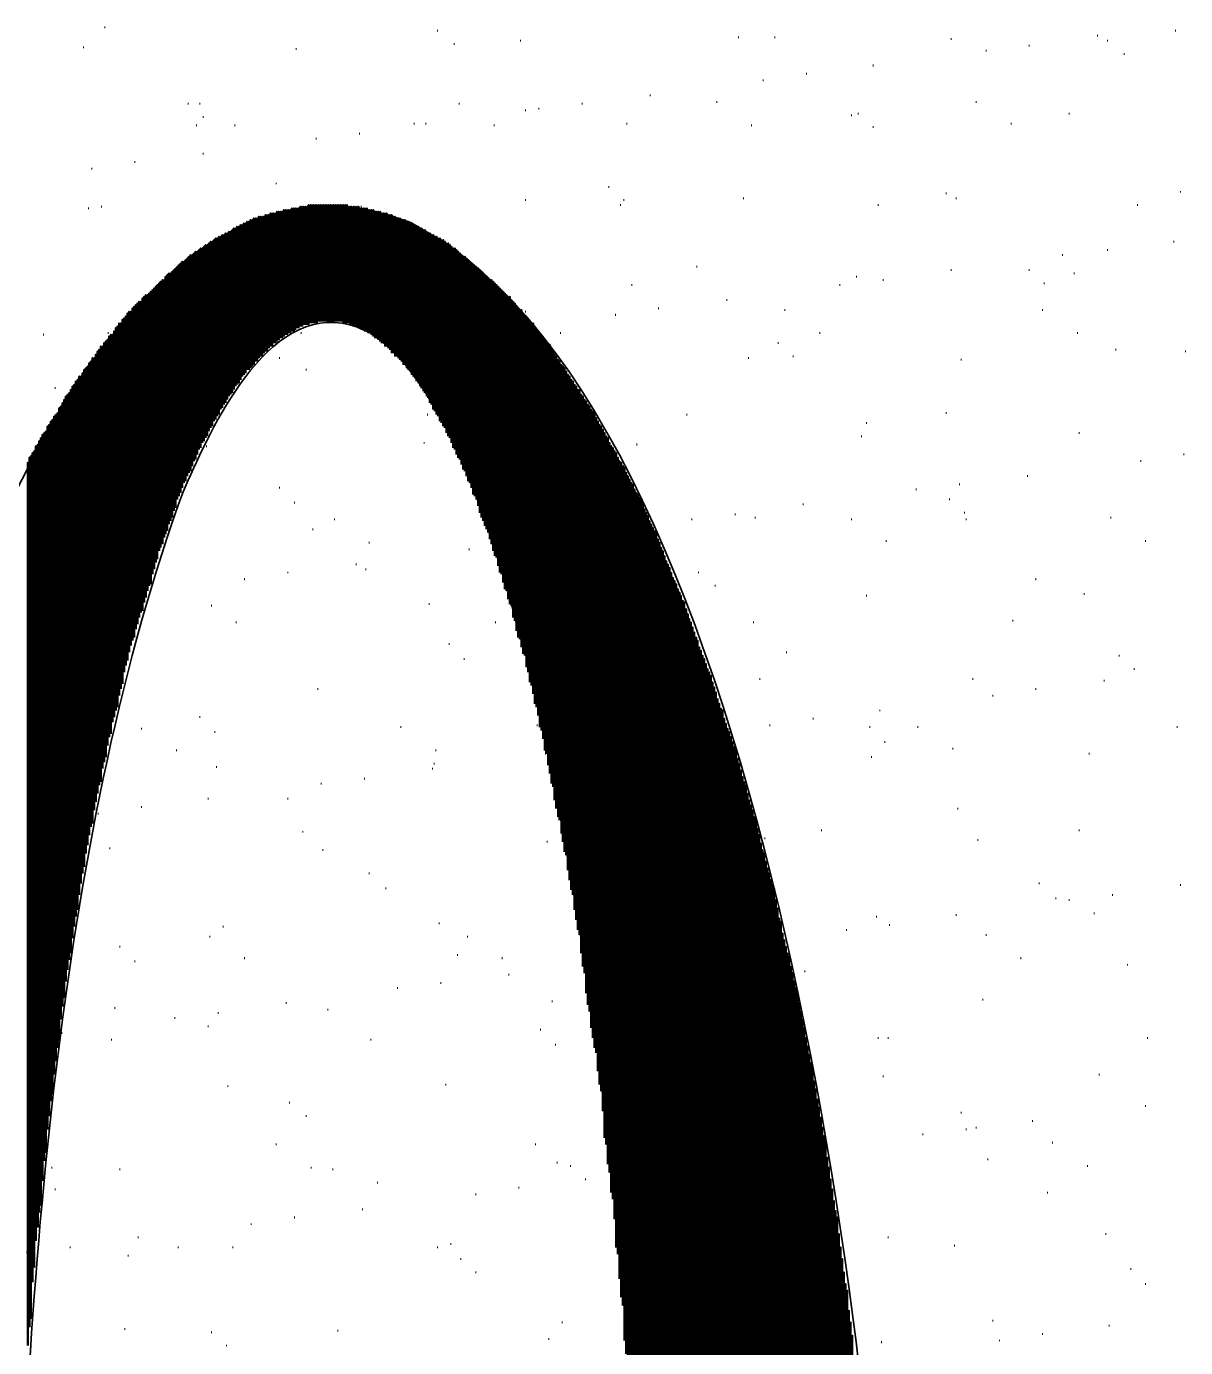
# Model space of a CAD drawing. Header units: millimetres. Extents: x 0.13 to 4.78, y 0.1 to 4.16.
# Drawn here: x 2.46 to 4.784, y 1.488 to 4.138 of the extents above; entities that cross this region are included whole.
import ezdxf

# ---------------------------------------------------------------- set-up
doc = ezdxf.new("R2010")
doc.units = ezdxf.units.MM
doc.layers.add('PDF4_Geometry', color=7, linetype='Continuous')

msp = doc.modelspace()

# ---------------------------------------------------------------- linework, layer by layer
at = {"layer": 'PDF4_Geometry', "lineweight": 15}
for points in [[(2.6171, 4.1342), (2.6171, 4.1375)], [(3.2837, 4.1275), (3.2837, 4.1309)], [(3.4504, 4.1075), (3.4504, 4.1109)], [(3.8871, 4.1142), (3.8871, 4.1175)], [(3.9604, 4.1142), (3.9604, 4.1175)], [(4.3137, 4.1109), (4.3137, 4.1142)], [(4.6071, 4.1175), (4.6071, 4.1209)], [(4.6271, 4.1075), (4.6271, 4.1109)], [(4.7637, 4.1275), (4.7637, 4.1309)], [(2.5737, 4.0942), (2.5737, 4.0975)], [(3.0004, 4.0909), (3.0004, 4.0942)], [(3.3171, 4.1009), (3.3171, 4.1042)], [(4.3837, 4.0875), (4.3837, 4.0909)], [(4.4704, 4.0975), (4.4704, 4.1009)], [(4.6604, 4.0809), (4.6604, 4.0842)], [(4.1571, 4.0575), (4.1571, 4.0609)], [(3.9371, 4.0275), (3.9371, 4.0309)], [(4.0237, 4.0409), (4.0237, 4.0442)], [(3.7104, 3.9975), (3.7104, 4.0009)], [(2.7837, 3.9809), (2.7837, 3.9842)], [(2.8071, 3.9809), (2.8071, 3.9842)], [(3.3271, 3.9809), (3.3271, 3.9842)], [(3.4871, 3.9709), (3.4871, 3.9742)], [(3.5737, 3.9809), (3.5737, 3.9842)], [(3.8437, 3.9842), (3.8437, 3.9875)], [(4.3637, 3.9842), (4.3637, 3.9875)], [(2.8137, 3.9542), (2.8137, 3.9575)], [(3.4604, 3.9675), (3.4604, 3.9709)], [(4.1137, 3.9575), (4.1137, 3.9609)], [(4.1271, 3.9609), (4.1271, 3.9642)], [(4.5504, 3.9609), (4.5504, 3.9642)], [(2.8004, 3.9375), (2.8004, 3.9409)], [(2.8771, 3.9375), (2.8771, 3.9409)], [(3.1271, 3.9209), (3.1271, 3.9242)], [(3.2371, 3.9409), (3.2371, 3.9442)], [(3.2604, 3.9409), (3.2604, 3.9442)], [(3.3971, 3.9375), (3.3971, 3.9409)], [(3.6637, 3.9409), (3.6637, 3.9442)], [(3.9137, 3.9375), (3.9137, 3.9409)], [(4.1571, 3.9342), (4.1571, 3.9375)], [(4.4337, 3.9409), (4.4337, 3.9442)], [(3.0404, 3.9109), (3.0404, 3.9142)], [(2.8137, 3.8809), (2.8137, 3.8842)], [(2.5904, 3.8509), (2.5904, 3.8542)], [(2.6771, 3.8642), (2.6771, 3.8675)], [(2.9604, 3.8209), (2.9604, 3.8242)], [(3.6271, 3.8142), (3.6271, 3.8175)], [(3.4604, 3.7875), (3.4604, 3.7909)], [(3.6571, 3.7875), (3.6571, 3.7909)], [(3.8971, 3.7909), (3.8971, 3.7942)], [(4.3037, 3.8009), (4.3037, 3.8042)], [(4.3237, 3.7909), (4.3237, 3.7942)], [(4.7737, 3.8042), (4.7737, 3.8075)], [(2.5837, 3.7709), (2.5837, 3.7742)], [(2.6104, 3.7742), (2.6104, 3.7775)], [(3.0104, 3.7709), (3.0104, 3.7742)], [(3.1304, 3.7742), (3.1304, 3.7775)], [(3.6504, 3.7775), (3.6504, 3.7809)], [(4.1671, 3.7775), (4.1671, 3.7809)], [(4.6871, 3.7775), (4.6871, 3.7809)], [(4.6271, 3.6875), (4.6271, 3.6909)], [(4.7604, 3.7042), (4.7604, 3.7075)], [(3.1237, 3.6675), (3.1237, 3.6709)], [(3.8037, 3.6542), (3.8037, 3.6575)], [(4.5371, 3.6775), (4.5371, 3.6809)], [(3.1571, 3.6409), (3.1571, 3.6442)], [(4.1237, 3.6342), (4.1237, 3.6375)], [(4.1771, 3.6275), (4.1771, 3.6309)], [(4.3137, 3.6475), (4.3137, 3.6509)], [(4.4704, 3.6475), (4.4704, 3.6509)], [(4.5604, 3.6409), (4.5604, 3.6442)], [(2.8104, 3.6142), (2.8104, 3.6175)], [(3.2471, 3.6209), (3.2471, 3.6242)], [(3.6737, 3.6175), (3.6737, 3.6209)], [(4.0904, 3.6175), (4.0904, 3.6209)], [(4.5004, 3.6209), (4.5004, 3.6242)], [(3.8637, 3.5875), (3.8637, 3.5909)], [(2.9404, 3.5642), (2.9404, 3.5675)], [(3.4604, 3.5642), (3.4604, 3.5675)], [(3.6404, 3.5575), (3.6404, 3.5609)], [(3.7271, 3.5709), (3.7271, 3.5742)], [(3.9804, 3.5675), (3.9804, 3.5709)], [(4.4971, 3.5675), (4.4971, 3.5709)], [(2.6237, 3.5209), (2.6237, 3.5242)], [(3.0104, 3.5209), (3.0104, 3.5242)], [(3.4137, 3.5275), (3.4137, 3.5309)], [(3.5304, 3.5209), (3.5304, 3.5242)], [(4.0504, 3.5209), (4.0504, 3.5242)], [(4.5671, 3.5209), (4.5671, 3.5242)], [(2.4937, 3.5175), (2.4937, 3.5209)], [(2.6537, 3.4942), (2.6537, 3.4975)], [(3.1937, 3.5009), (3.1937, 3.5042)], [(3.2804, 3.5109), (3.2804, 3.5142)], [(3.3004, 3.5075), (3.3004, 3.5109)], [(3.9671, 3.5009), (3.9671, 3.5042)], [(2.9671, 3.4709), (2.9671, 3.4742)], [(3.9071, 3.4709), (3.9071, 3.4742)], [(3.9971, 3.4742), (3.9971, 3.4775)], [(4.3337, 3.4675), (4.3337, 3.4709)], [(4.6437, 3.4875), (4.6437, 3.4909)], [(4.7837, 3.4842), (4.7837, 3.4875)], [(2.5971, 3.4509), (2.5971, 3.4542)], [(2.7437, 3.4409), (2.7437, 3.4442)], [(2.8304, 3.4509), (2.8304, 3.4542)], [(3.0204, 3.4475), (3.0204, 3.4509)], [(3.4704, 3.4642), (3.4704, 3.4675)], [(2.5171, 3.4109), (2.5171, 3.4142)], [(2.7471, 3.3575), (2.7471, 3.3609)], [(2.8004, 3.3609), (2.8004, 3.3642)], [(3.2637, 3.3575), (3.2637, 3.3609)], [(3.4671, 3.3542), (3.4671, 3.3575)], [(3.7837, 3.3575), (3.7837, 3.3609)], [(4.1437, 3.3409), (4.1437, 3.3442)], [(4.3037, 3.3609), (4.3037, 3.3642)], [(3.4971, 3.3275), (3.4971, 3.3309)], [(4.1337, 3.3142), (4.1337, 3.3175)], [(4.5704, 3.3209), (4.5704, 3.3242)], [(2.8204, 3.2942), (2.8204, 3.2975)], [(3.2571, 3.3009), (3.2571, 3.3042)], [(3.6837, 3.2975), (3.6837, 3.3009)], [(4.6937, 3.2642), (4.6937, 3.2675)], [(4.7804, 3.2775), (4.7804, 3.2809)], [(4.4671, 3.2342), (4.4671, 3.2375)], [(2.9671, 3.2109), (2.9671, 3.2142)], [(4.2437, 3.2075), (4.2437, 3.2109)], [(4.3304, 3.2175), (4.3304, 3.2209)], [(2.9971, 3.1809), (2.9971, 3.1842)], [(3.6437, 3.1942), (3.6437, 3.1975)], [(4.0171, 3.1775), (4.0171, 3.1809)], [(4.3104, 3.1875), (4.3104, 3.1909)], [(3.8804, 3.1575), (3.8804, 3.1609)], [(3.9204, 3.1509), (3.9204, 3.1542)], [(4.3404, 3.1609), (4.3404, 3.1642)], [(4.6337, 3.1509), (4.6337, 3.1542)], [(2.5571, 3.1442), (2.5571, 3.1475)], [(2.6071, 3.1309), (2.6071, 3.1342)], [(3.0337, 3.1275), (3.0337, 3.1309)], [(3.0771, 3.1475), (3.0771, 3.1509)], [(3.4837, 3.1442), (3.4837, 3.1475)], [(3.5937, 3.1475), (3.5937, 3.1509)], [(3.7937, 3.1475), (3.7937, 3.1509)], [(4.1137, 3.1475), (4.1137, 3.1509)], [(4.3437, 3.1475), (4.3437, 3.1509)], [(2.6271, 3.1009), (2.6271, 3.1042)], [(3.1471, 3.1009), (3.1471, 3.1042)], [(3.4337, 3.1009), (3.4337, 3.1042)], [(3.5704, 3.1175), (3.5704, 3.1209)], [(3.6637, 3.1042), (3.6637, 3.1075)], [(4.1837, 3.1042), (4.1837, 3.1075)], [(4.7037, 3.1042), (4.7037, 3.1075)], [(3.3471, 3.0875), (3.3471, 3.0909)], [(2.4637, 3.0642), (2.4637, 3.0675)], [(3.1204, 3.0575), (3.1204, 3.0609)], [(3.1404, 3.0475), (3.1404, 3.0509)], [(2.4971, 3.0342), (2.4971, 3.0375)], [(2.8971, 3.0275), (2.8971, 3.0309)], [(2.9837, 3.0409), (2.9837, 3.0442)], [(3.8071, 3.0409), (3.8071, 3.0442)], [(4.4837, 3.0275), (4.4837, 3.0309)], [(2.6704, 2.9975), (2.6704, 3.0009)], [(3.8404, 3.0142), (3.8404, 3.0175)], [(4.1437, 2.9942), (4.1437, 2.9975)], [(4.5804, 2.9975), (4.5804, 3.0009)], [(2.5371, 2.9809), (2.5371, 2.9842)], [(2.8304, 2.9742), (2.8304, 2.9775)], [(3.2671, 2.9775), (3.2671, 2.9809)], [(3.6937, 2.9775), (3.6937, 2.9809)], [(2.8804, 2.9409), (2.8804, 2.9442)], [(3.4004, 2.9409), (3.4004, 2.9442)], [(3.9171, 2.9409), (3.9171, 2.9442)], [(4.4371, 2.9442), (4.4371, 2.9475)], [(2.6404, 2.9009), (2.6404, 2.9042)], [(3.3071, 2.8975), (3.3071, 2.9009)], [(3.3371, 2.8675), (3.3371, 2.8709)], [(3.9837, 2.8809), (3.9837, 2.8842)], [(4.6504, 2.8742), (4.6504, 2.8775)], [(4.6804, 2.8475), (4.6804, 2.8509)], [(2.6171, 2.8075), (2.6171, 2.8109)], [(3.0437, 2.8075), (3.0437, 2.8109)], [(3.4937, 2.8242), (3.4937, 2.8275)], [(3.9304, 2.8275), (3.9304, 2.8309)], [(4.3571, 2.8275), (4.3571, 2.8309)], [(4.4837, 2.8075), (4.4837, 2.8109)], [(4.6204, 2.8242), (4.6204, 2.8275)], [(4.3971, 2.7942), (4.3971, 2.7975)], [(4.1704, 2.7642), (4.1704, 2.7675)], [(2.6904, 2.7275), (2.6904, 2.7309)], [(2.8071, 2.7509), (2.8071, 2.7542)], [(3.2104, 2.7309), (3.2104, 2.7342)], [(3.4837, 2.7342), (3.4837, 2.7375)], [(3.7304, 2.7309), (3.7304, 2.7342)], [(3.9504, 2.7342), (3.9504, 2.7375)], [(4.0371, 2.7475), (4.0371, 2.7509)], [(4.1504, 2.7309), (4.1504, 2.7342)], [(4.2471, 2.7309), (4.2471, 2.7342)], [(4.7671, 2.7309), (4.7671, 2.7342)], [(2.8371, 2.7209), (2.8371, 2.7242)], [(3.7237, 2.7042), (3.7237, 2.7075)], [(4.1804, 2.7009), (4.1804, 2.7042)], [(2.7604, 2.6842), (2.7604, 2.6875)], [(3.2804, 2.6842), (3.2804, 2.6875)], [(3.5004, 2.6775), (3.5004, 2.6809)], [(3.5871, 2.6875), (3.5871, 2.6909)], [(3.8004, 2.6842), (3.8004, 2.6875)], [(4.3171, 2.6875), (4.3171, 2.6909)], [(4.5904, 2.6775), (4.5904, 2.6809)], [(2.8404, 2.6509), (2.8404, 2.6542)], [(3.2737, 2.6475), (3.2737, 2.6509)], [(3.2771, 2.6575), (3.2771, 2.6609)], [(3.7037, 2.6542), (3.7037, 2.6575)], [(4.1537, 2.6709), (4.1537, 2.6742)], [(3.1371, 2.6275), (3.1371, 2.6309)], [(3.0504, 2.6175), (3.0504, 2.6209)], [(2.6904, 2.5709), (2.6904, 2.5742)], [(2.8237, 2.5875), (2.8237, 2.5909)], [(2.9837, 2.5875), (2.9837, 2.5909)], [(3.6504, 2.5842), (3.6504, 2.5875)], [(4.3271, 2.5675), (4.3271, 2.5709)], [(2.6037, 2.5575), (2.6037, 2.5609)], [(3.6804, 2.5542), (3.6804, 2.5575)], [(2.4971, 2.5209), (2.4971, 2.5242)], [(3.0137, 2.5209), (3.0137, 2.5242)], [(3.5337, 2.5242), (3.5337, 2.5275)], [(4.0537, 2.5242), (4.0537, 2.5275)], [(4.5704, 2.5242), (4.5704, 2.5275)], [(2.6271, 2.4875), (2.6271, 2.4909)], [(3.5037, 2.5009), (3.5037, 2.5042)], [(3.9404, 2.5075), (3.9404, 2.5109)], [(4.3671, 2.5042), (4.3671, 2.5075)], [(3.0537, 2.4842), (3.0537, 2.4875)], [(2.4804, 2.4442), (2.4804, 2.4475)], [(3.1471, 2.4375), (3.1471, 2.4409)], [(3.1804, 2.4075), (3.1804, 2.4109)], [(3.8237, 2.4209), (3.8237, 2.4242)], [(4.4904, 2.4175), (4.4904, 2.4209)], [(4.7737, 2.4142), (4.7737, 2.4175)], [(4.5237, 2.3875), (4.5237, 2.3909)], [(4.5504, 2.3842), (4.5504, 2.3875)], [(4.6371, 2.3942), (4.6371, 2.3975)], [(4.6004, 2.3575), (4.6004, 2.3609)], [(2.8537, 2.3309), (2.8537, 2.3342)], [(3.2871, 2.3375), (3.2871, 2.3409)], [(3.7137, 2.3342), (3.7137, 2.3375)], [(4.1637, 2.3509), (4.1637, 2.3542)], [(4.1904, 2.3342), (4.1904, 2.3375)], [(4.3237, 2.3542), (4.3237, 2.3575)], [(2.8271, 2.3109), (2.8271, 2.3142)], [(3.3437, 2.3109), (3.3437, 2.3142)], [(3.8637, 2.3142), (3.8637, 2.3175)], [(4.1037, 2.3242), (4.1037, 2.3275)], [(4.3837, 2.3142), (4.3837, 2.3175)], [(2.6471, 2.2909), (2.6471, 2.2942)], [(3.7404, 2.2775), (3.7404, 2.2809)], [(3.8771, 2.2942), (3.8771, 2.2975)], [(2.6771, 2.2609), (2.6771, 2.2642)], [(2.8971, 2.2675), (2.8971, 2.2709)], [(3.3237, 2.2742), (3.3237, 2.2775)], [(3.4137, 2.2675), (3.4137, 2.2709)], [(3.6537, 2.2642), (3.6537, 2.2675)], [(3.9337, 2.2675), (3.9337, 2.2709)], [(3.9904, 2.2709), (3.9904, 2.2742)], [(4.4537, 2.2675), (4.4537, 2.2709)], [(4.6671, 2.2542), (4.6671, 2.2575)], [(3.4271, 2.2342), (3.4271, 2.2375)], [(4.0204, 2.2409), (4.0204, 2.2442)], [(3.2037, 2.2075), (3.2037, 2.2109)], [(3.2904, 2.2175), (3.2904, 2.2209)], [(2.9804, 2.1775), (2.9804, 2.1809)], [(3.5137, 2.1809), (3.5137, 2.1842)], [(3.9504, 2.1842), (3.9504, 2.1875)], [(4.3771, 2.1842), (4.3771, 2.1875)], [(2.6371, 2.1675), (2.6371, 2.1709)], [(2.7571, 2.1475), (2.7571, 2.1509)], [(2.8437, 2.1575), (2.8437, 2.1609)], [(3.0637, 2.1642), (3.0637, 2.1675)], [(2.5304, 2.1175), (2.5304, 2.1209)], [(2.8237, 2.1309), (2.8237, 2.1342)], [(3.4904, 2.1242), (3.4904, 2.1275)], [(2.6304, 2.1042), (2.6304, 2.1075)], [(3.1504, 2.1042), (3.1504, 2.1075)], [(3.5204, 2.0942), (3.5204, 2.0975)], [(3.6671, 2.1075), (3.6671, 2.1109)], [(4.1671, 2.1075), (4.1671, 2.1109)], [(4.1871, 2.1075), (4.1871, 2.1109)], [(4.7071, 2.1075), (4.7071, 2.1109)], [(2.8637, 2.0109), (2.8637, 2.0142)], [(3.3004, 2.0142), (3.3004, 2.0175)], [(3.7271, 2.0142), (3.7271, 2.0175)], [(4.1771, 2.0309), (4.1771, 2.0342)], [(4.6104, 2.0342), (4.6104, 2.0375)], [(2.9871, 1.9775), (2.9871, 1.9809)], [(3.6671, 1.9642), (3.6671, 1.9675)], [(4.3337, 1.9575), (4.3337, 1.9609)], [(4.7037, 1.9709), (4.7037, 1.9742)], [(3.0204, 1.9509), (3.0204, 1.9542)], [(4.4771, 1.9409), (4.4771, 1.9442)], [(4.2571, 1.9142), (4.2571, 1.9175)], [(4.3437, 1.9242), (4.3437, 1.9275)], [(4.3637, 1.9275), (4.3637, 1.9309)], [(2.9604, 1.8942), (2.9604, 1.8975)], [(3.4804, 1.8942), (3.4804, 1.8975)], [(3.9971, 1.8942), (3.9971, 1.8975)], [(4.0304, 1.8842), (4.0304, 1.8875)], [(4.5171, 1.8975), (4.5171, 1.9009)], [(3.5237, 1.8575), (3.5237, 1.8609)], [(3.8071, 1.8542), (3.8071, 1.8575)], [(3.8937, 1.8642), (3.8937, 1.8675)], [(3.9604, 1.8642), (3.9604, 1.8675)], [(4.3871, 1.8642), (4.3871, 1.8675)], [(2.4871, 1.8309), (2.4871, 1.8342)], [(2.5104, 1.8475), (2.5104, 1.8509)], [(2.6471, 1.8442), (2.6471, 1.8475)], [(3.0304, 1.8475), (3.0304, 1.8509)], [(3.0737, 1.8442), (3.0737, 1.8475)], [(3.5504, 1.8509), (3.5504, 1.8542)], [(4.0704, 1.8509), (4.0704, 1.8542)], [(4.5871, 1.8509), (4.5871, 1.8542)], [(2.5171, 1.8042), (2.5171, 1.8075)], [(3.1637, 1.8175), (3.1637, 1.8209)], [(3.4471, 1.8075), (3.4471, 1.8109)], [(3.5804, 1.8242), (3.5804, 1.8275)], [(3.8304, 1.8109), (3.8304, 1.8142)], [(3.3604, 1.7942), (3.3604, 1.7975)], [(3.8604, 1.7842), (3.8604, 1.7875)], [(4.5071, 1.7975), (4.5071, 1.8009)], [(2.9971, 1.7475), (2.9971, 1.7509)], [(3.1337, 1.7642), (3.1337, 1.7675)], [(2.9104, 1.7342), (2.9104, 1.7375)], [(2.6837, 1.7075), (2.6837, 1.7109)], [(3.3104, 1.6942), (3.3104, 1.6975)], [(4.1871, 1.7075), (4.1871, 1.7109)], [(4.6237, 1.7142), (4.6237, 1.7175)], [(2.4604, 1.6775), (2.4604, 1.6809)], [(2.5471, 1.6875), (2.5471, 1.6909)], [(2.6637, 1.6709), (2.6637, 1.6742)], [(2.7637, 1.6875), (2.7637, 1.6909)], [(2.8737, 1.6875), (2.8737, 1.6909)], [(3.2837, 1.6875), (3.2837, 1.6909)], [(3.7371, 1.6909), (3.7371, 1.6942)], [(3.8037, 1.6875), (3.8037, 1.6909)], [(4.3204, 1.6909), (4.3204, 1.6942)], [(3.3304, 1.6642), (3.3304, 1.6675)], [(4.0071, 1.6509), (4.0071, 1.6542)], [(4.6737, 1.6442), (4.6737, 1.6475)], [(3.3604, 1.6375), (3.3604, 1.6409)], [(4.7037, 1.6142), (4.7037, 1.6175)], [(3.5337, 1.5375), (3.5337, 1.5409)], [(3.9704, 1.5442), (3.9704, 1.5475)], [(4.3971, 1.5409), (4.3971, 1.5442)], [(2.6571, 1.5242), (2.6571, 1.5275)], [(2.8304, 1.5175), (2.8304, 1.5209)], [(3.0837, 1.5209), (3.0837, 1.5242)], [(4.4971, 1.5142), (4.4971, 1.5175)], [(4.6304, 1.5309), (4.6304, 1.5342)], [(2.8604, 1.4909), (2.8604, 1.4942)], [(3.5071, 1.5042), (3.5071, 1.5075)], [(4.1737, 1.4975), (4.1737, 1.5009)], [(4.4104, 1.5009), (4.4104, 1.5042)]]:
    msp.add_lwpolyline(points, dxfattribs=at)
at = {"layer": 'PDF4_Geometry', "lineweight": 50}
for points in [[(2.9487, 3.4959), (2.9487, 3.7625), (2.9487, 3.4959)], [(2.952, 3.4959), (2.952, 3.7625), (2.952, 3.4959)], [(2.9554, 3.5025), (2.9554, 3.7625), (2.9554, 3.5025)], [(2.9587, 3.5025), (2.9587, 3.7625), (2.9587, 3.5025)], [(2.9621, 3.5059), (2.9621, 3.7659), (2.9621, 3.5059)], [(2.9654, 3.5092), (2.9654, 3.7659), (2.9654, 3.5092)], [(2.9687, 3.5125), (2.9687, 3.7659), (2.9687, 3.5125)], [(2.972, 3.5125), (2.972, 3.7659), (2.972, 3.5125)], [(2.9754, 3.5159), (2.9754, 3.7692), (2.9754, 3.5159)], [(2.9787, 3.5192), (2.9787, 3.7692), (2.9787, 3.5192)], [(2.9821, 3.5192), (2.9821, 3.7692), (2.9821, 3.5192)], [(2.9854, 3.5225), (2.9854, 3.7692), (2.9854, 3.5225)], [(2.9887, 3.5225), (2.9887, 3.7692), (2.9887, 3.5225)], [(2.992, 3.5259), (2.992, 3.7725), (2.992, 3.5259)], [(2.9954, 3.5259), (2.9954, 3.7725), (2.9954, 3.5259)], [(2.9987, 3.5292), (2.9987, 3.7725), (2.9987, 3.5292)], [(3.002, 3.5325), (3.002, 3.7725), (3.002, 3.5325)], [(3.0054, 3.5325), (3.0054, 3.7725), (3.0054, 3.5325)], [(3.0087, 3.5359), (3.0087, 3.7759), (3.0087, 3.5359)], [(3.0121, 3.5359), (3.0121, 3.7759), (3.0121, 3.5359)], [(3.0154, 3.5392), (3.0154, 3.7759), (3.0154, 3.5392)], [(3.0187, 3.5392), (3.0187, 3.7759), (3.0187, 3.5392)], [(3.022, 3.5392), (3.022, 3.7759), (3.022, 3.5392)], [(3.0254, 3.5392), (3.0254, 3.7792), (3.0254, 3.5392)], [(3.0287, 3.5425), (3.0287, 3.7792), (3.0287, 3.5425)], [(3.0321, 3.5425), (3.0321, 3.7792), (3.0321, 3.5425)], [(3.0354, 3.5425), (3.0354, 3.7792), (3.0354, 3.5425)], [(3.0387, 3.5425), (3.0387, 3.7792), (3.0387, 3.5425)], [(3.042, 3.5425), (3.042, 3.7792), (3.042, 3.5425)], [(3.0454, 3.5459), (3.0454, 3.7792), (3.0454, 3.5459)], [(3.0487, 3.5459), (3.0487, 3.7792), (3.0487, 3.5459)], [(3.0521, 3.5459), (3.0521, 3.7792), (3.0521, 3.5459)], [(3.0554, 3.5459), (3.0554, 3.7792), (3.0554, 3.5459)], [(3.0587, 3.5459), (3.0587, 3.7792), (3.0587, 3.5459)], [(3.062, 3.5459), (3.062, 3.7792), (3.062, 3.5459)], [(3.0654, 3.5459), (3.0654, 3.7792), (3.0654, 3.5459)], [(3.0687, 3.5459), (3.0687, 3.7792), (3.0687, 3.5459)], [(3.0721, 3.5459), (3.0721, 3.7792), (3.0721, 3.5459)], [(3.0754, 3.5459), (3.0754, 3.7792), (3.0754, 3.5459)], [(3.0787, 3.5459), (3.0787, 3.7792), (3.0787, 3.5459)], [(3.0821, 3.5459), (3.0821, 3.7792), (3.0821, 3.5459)], [(3.0854, 3.5459), (3.0854, 3.7792), (3.0854, 3.5459)], [(3.0887, 3.5459), (3.0887, 3.7792), (3.0887, 3.5459)], [(3.092, 3.5459), (3.092, 3.7792), (3.092, 3.5459)], [(3.0954, 3.5425), (3.0954, 3.7792), (3.0954, 3.5425)], [(3.0987, 3.5425), (3.0987, 3.7792), (3.0987, 3.5425)], [(3.1021, 3.5425), (3.1021, 3.7792), (3.1021, 3.5425)], [(3.1054, 3.5425), (3.1054, 3.7759), (3.1054, 3.5425)], [(3.1087, 3.5392), (3.1087, 3.7759), (3.1087, 3.5392)], [(3.112, 3.5392), (3.112, 3.7759), (3.112, 3.5392)], [(3.1154, 3.5359), (3.1154, 3.7759), (3.1154, 3.5359)], [(3.1187, 3.5359), (3.1187, 3.7759), (3.1187, 3.5359)], [(3.1221, 3.5359), (3.1221, 3.7759), (3.1221, 3.5359)], [(3.1254, 3.5325), (3.1254, 3.7759), (3.1254, 3.5325)], [(3.1287, 3.5325), (3.1287, 3.7725), (3.1287, 3.5325)], [(3.132, 3.5292), (3.132, 3.7725), (3.132, 3.5292)], [(3.1354, 3.5292), (3.1354, 3.7725), (3.1354, 3.5292)], [(3.1387, 3.5259), (3.1387, 3.7725), (3.1387, 3.5259)], [(3.1421, 3.5259), (3.1421, 3.7725), (3.1421, 3.5259)], [(3.1454, 3.5225), (3.1454, 3.7692), (3.1454, 3.5225)], [(3.1487, 3.5225), (3.1487, 3.7692), (3.1487, 3.5225)], [(3.1521, 3.5192), (3.1521, 3.7692), (3.1521, 3.5192)], [(3.1554, 3.5159), (3.1554, 3.7692), (3.1554, 3.5159)], [(3.1587, 3.5125), (3.1587, 3.7659), (3.1587, 3.5125)], [(3.162, 3.5125), (3.162, 3.7659), (3.162, 3.5125)], [(3.1654, 3.5092), (3.1654, 3.7659), (3.1654, 3.5092)], [(3.1687, 3.5059), (3.1687, 3.7659), (3.1687, 3.5059)], [(3.172, 3.5025), (3.172, 3.7625), (3.172, 3.5025)], [(3.1754, 3.5025), (3.1754, 3.7625), (3.1754, 3.5025)], [(3.1787, 3.4959), (3.1787, 3.7625), (3.1787, 3.4959)], [(3.182, 3.4959), (3.182, 3.7625), (3.182, 3.4959)], [(2.882, 3.4192), (2.882, 3.7359), (2.882, 3.4192)], [(2.8854, 3.4225), (2.8854, 3.7359), (2.8854, 3.4225)], [(2.8887, 3.4292), (2.8887, 3.7392), (2.8887, 3.4292)], [(2.8921, 3.4359), (2.8921, 3.7392), (2.8921, 3.4359)], [(2.8954, 3.4392), (2.8954, 3.7425), (2.8954, 3.4392)], [(2.8987, 3.4425), (2.8987, 3.7425), (2.8987, 3.4425)], [(2.9021, 3.4492), (2.9021, 3.7459), (2.9021, 3.4492)], [(2.9054, 3.4492), (2.9054, 3.7459), (2.9054, 3.4492)], [(2.9087, 3.4525), (2.9087, 3.7492), (2.9087, 3.4525)], [(2.912, 3.4559), (2.912, 3.7492), (2.912, 3.4559)], [(2.9154, 3.4592), (2.9154, 3.7525), (2.9154, 3.4592)], [(2.9187, 3.4659), (2.9187, 3.7525), (2.9187, 3.4659)], [(2.922, 3.4659), (2.922, 3.7525), (2.922, 3.4659)], [(2.9254, 3.4725), (2.9254, 3.7559), (2.9254, 3.4725)], [(2.9287, 3.4759), (2.9287, 3.7559), (2.9287, 3.4759)], [(2.932, 3.4759), (2.932, 3.7559), (2.932, 3.4759)], [(2.9354, 3.4825), (2.9354, 3.7559), (2.9354, 3.4825)], [(2.9387, 3.4859), (2.9387, 3.7592), (2.9387, 3.4859)], [(2.9421, 3.4859), (2.9421, 3.7592), (2.9421, 3.4859)], [(2.9454, 3.4925), (2.9454, 3.7592), (2.9454, 3.4925)], [(3.1854, 3.4925), (3.1854, 3.7592), (3.1854, 3.4925)], [(3.1887, 3.4892), (3.1887, 3.7592), (3.1887, 3.4892)], [(3.1921, 3.4825), (3.1921, 3.7592), (3.1921, 3.4825)], [(3.1954, 3.4825), (3.1954, 3.7559), (3.1954, 3.4825)], [(3.1987, 3.4759), (3.1987, 3.7559), (3.1987, 3.4759)], [(3.202, 3.4759), (3.202, 3.7525), (3.202, 3.4759)], [(3.2054, 3.4725), (3.2054, 3.7525), (3.2054, 3.4725)], [(3.2087, 3.4692), (3.2087, 3.7525), (3.2087, 3.4692)], [(3.2121, 3.4659), (3.2121, 3.7492), (3.2121, 3.4659)], [(3.2154, 3.4592), (3.2154, 3.7492), (3.2154, 3.4592)], [(3.2187, 3.4592), (3.2187, 3.7492), (3.2187, 3.4592)], [(3.222, 3.4525), (3.222, 3.7459), (3.222, 3.4525)], [(3.2254, 3.4492), (3.2254, 3.7459), (3.2254, 3.4492)], [(3.2287, 3.4492), (3.2287, 3.7425), (3.2287, 3.4492)], [(3.2321, 3.4392), (3.2321, 3.7425), (3.2321, 3.4392)], [(3.2354, 3.4359), (3.2354, 3.7392), (3.2354, 3.4359)], [(3.2387, 3.4325), (3.2387, 3.7392), (3.2387, 3.4325)], [(3.242, 3.4259), (3.242, 3.7359), (3.242, 3.4259)], [(3.2454, 3.4225), (3.2454, 3.7359), (3.2454, 3.4225)], [(2.8354, 3.3459), (2.8354, 3.7092), (2.8354, 3.3459)], [(2.8387, 3.3492), (2.8387, 3.7125), (2.8387, 3.3492)], [(2.842, 3.3559), (2.842, 3.7125), (2.842, 3.3559)], [(2.8454, 3.3592), (2.8454, 3.7159), (2.8454, 3.3592)], [(2.8487, 3.3692), (2.8487, 3.7159), (2.8487, 3.3692)], [(2.8521, 3.3725), (2.8521, 3.7192), (2.8521, 3.3725)], [(2.8554, 3.3792), (2.8554, 3.7192), (2.8554, 3.3792)], [(2.8587, 3.3825), (2.8587, 3.7225), (2.8587, 3.3825)], [(2.862, 3.3892), (2.862, 3.7225), (2.862, 3.3892)], [(2.8654, 3.3959), (2.8654, 3.7259), (2.8654, 3.3959)], [(2.8687, 3.3992), (2.8687, 3.7259), (2.8687, 3.3992)], [(2.8721, 3.4025), (2.8721, 3.7292), (2.8721, 3.4025)], [(2.8754, 3.4092), (2.8754, 3.7325), (2.8754, 3.4092)], [(2.8787, 3.4159), (2.8787, 3.7325), (2.8787, 3.4159)], [(3.2487, 3.4159), (3.2487, 3.7325), (3.2487, 3.4159)], [(3.252, 3.4125), (3.252, 3.7325), (3.252, 3.4125)], [(3.2554, 3.4059), (3.2554, 3.7292), (3.2554, 3.4059)], [(3.2587, 3.4025), (3.2587, 3.7292), (3.2587, 3.4025)], [(3.2621, 3.3959), (3.2621, 3.7259), (3.2621, 3.3959)], [(3.2654, 3.3925), (3.2654, 3.7225), (3.2654, 3.3925)], [(3.2687, 3.3825), (3.2687, 3.7225), (3.2687, 3.3825)], [(3.272, 3.3792), (3.272, 3.7192), (3.272, 3.3792)], [(3.2754, 3.3692), (3.2754, 3.7192), (3.2754, 3.3692)], [(3.2787, 3.3659), (3.2787, 3.7159), (3.2787, 3.3659)], [(3.2821, 3.3592), (3.2821, 3.7159), (3.2821, 3.3592)], [(3.2854, 3.3559), (3.2854, 3.7125), (3.2854, 3.3559)], [(3.2887, 3.3459), (3.2887, 3.7125), (3.2887, 3.3459)], [(3.292, 3.3425), (3.292, 3.7092), (3.292, 3.3425)], [(3.2954, 3.3359), (3.2954, 3.7092), (3.2954, 3.3359)], [(2.7954, 3.2659), (2.7954, 3.6825), (2.7954, 3.2659)], [(2.7987, 3.2692), (2.7987, 3.6859), (2.7987, 3.2692)], [(2.8021, 3.2792), (2.8021, 3.6859), (2.8021, 3.2792)], [(2.8054, 3.2892), (2.8054, 3.6892), (2.8054, 3.2892)], [(2.8087, 3.2925), (2.8087, 3.6925), (2.8087, 3.2925)], [(2.812, 3.3025), (2.812, 3.6925), (2.812, 3.3025)], [(2.8154, 3.3059), (2.8154, 3.6959), (2.8154, 3.3059)], [(2.8187, 3.3125), (2.8187, 3.6992), (2.8187, 3.3125)], [(2.8221, 3.3159), (2.8221, 3.6992), (2.8221, 3.3159)], [(2.8254, 3.3259), (2.8254, 3.7025), (2.8254, 3.3259)], [(2.8287, 3.3325), (2.8287, 3.7059), (2.8287, 3.3325)], [(2.8321, 3.3359), (2.8321, 3.7059), (2.8321, 3.3359)], [(3.2987, 3.3325), (3.2987, 3.7059), (3.2987, 3.3325)], [(3.3021, 3.3225), (3.3021, 3.7025), (3.3021, 3.3225)], [(3.3054, 3.3159), (3.3054, 3.7025), (3.3054, 3.3159)], [(3.3087, 3.3125), (3.3087, 3.6992), (3.3087, 3.3125)], [(3.312, 3.3025), (3.312, 3.6959), (3.312, 3.3025)], [(3.3154, 3.2925), (3.3154, 3.6925), (3.3154, 3.2925)], [(3.3187, 3.2892), (3.3187, 3.6925), (3.3187, 3.2892)], [(3.3221, 3.2792), (3.3221, 3.6892), (3.3221, 3.2792)], [(3.3254, 3.2725), (3.3254, 3.6859), (3.3254, 3.2725)], [(3.3287, 3.2692), (3.3287, 3.6825), (3.3287, 3.2692)], [(2.7621, 3.1892), (2.7621, 3.6559), (2.7621, 3.1892)], [(2.7654, 3.1959), (2.7654, 3.6592), (2.7654, 3.1959)], [(2.7687, 3.2025), (2.7687, 3.6625), (2.7687, 3.2025)], [(2.772, 3.2125), (2.772, 3.6659), (2.772, 3.2125)], [(2.7754, 3.2225), (2.7754, 3.6659), (2.7754, 3.2225)], [(2.7787, 3.2259), (2.7787, 3.6692), (2.7787, 3.2259)], [(2.7821, 3.2359), (2.7821, 3.6725), (2.7821, 3.2359)], [(2.7854, 3.2425), (2.7854, 3.6759), (2.7854, 3.2425)], [(2.7887, 3.2459), (2.7887, 3.6792), (2.7887, 3.2459)], [(2.792, 3.2559), (2.792, 3.6792), (2.792, 3.2559)], [(3.3321, 3.2592), (3.3321, 3.6792), (3.3321, 3.2592)], [(3.3354, 3.2492), (3.3354, 3.6759), (3.3354, 3.2492)], [(3.3387, 3.2459), (3.3387, 3.6759), (3.3387, 3.2459)], [(3.342, 3.2359), (3.342, 3.6725), (3.342, 3.2359)], [(3.3454, 3.2259), (3.3454, 3.6692), (3.3454, 3.2259)], [(3.3487, 3.2225), (3.3487, 3.6659), (3.3487, 3.2225)], [(3.3521, 3.2125), (3.3521, 3.6625), (3.3521, 3.2125)], [(3.3554, 3.1992), (3.3554, 3.6592), (3.3554, 3.1992)], [(3.3587, 3.1959), (3.3587, 3.6559), (3.3587, 3.1959)], [(2.7387, 3.1192), (2.7387, 3.6359), (2.7387, 3.1192)], [(2.742, 3.1259), (2.742, 3.6392), (2.742, 3.1259)], [(2.7454, 3.1392), (2.7454, 3.6425), (2.7454, 3.1392)], [(2.7487, 3.1459), (2.7487, 3.6425), (2.7487, 3.1459)], [(2.752, 3.1525), (2.752, 3.6459), (2.752, 3.1525)], [(2.7554, 3.1659), (2.7554, 3.6492), (2.7554, 3.1659)], [(2.7587, 3.1725), (2.7587, 3.6525), (2.7587, 3.1725)], [(3.362, 3.1892), (3.362, 3.6525), (3.362, 3.1892)], [(3.3654, 3.1759), (3.3654, 3.6525), (3.3654, 3.1759)], [(3.3687, 3.1625), (3.3687, 3.6492), (3.3687, 3.1625)], [(3.3721, 3.1525), (3.3721, 3.6459), (3.3721, 3.1525)], [(3.3754, 3.1459), (3.3754, 3.6425), (3.3754, 3.1459)], [(3.3787, 3.1359), (3.3787, 3.6392), (3.3787, 3.1359)], [(3.382, 3.1292), (3.382, 3.6359), (3.382, 3.1292)], [(3.3854, 3.1225), (3.3854, 3.6325), (3.3854, 3.1225)], [(2.7087, 3.0192), (2.7087, 3.6059), (2.7087, 3.0192)], [(2.7121, 3.0392), (2.7121, 3.6092), (2.7121, 3.0392)], [(2.7154, 3.0492), (2.7154, 3.6125), (2.7154, 3.0492)], [(2.7187, 3.0625), (2.7187, 3.6159), (2.7187, 3.0625)], [(2.722, 3.0692), (2.722, 3.6192), (2.722, 3.0692)], [(2.7254, 3.0859), (2.7254, 3.6225), (2.7254, 3.0859)], [(2.7287, 3.0925), (2.7287, 3.6259), (2.7287, 3.0925)], [(2.7321, 3.0992), (2.7321, 3.6292), (2.7321, 3.0992)], [(2.7354, 3.1125), (2.7354, 3.6292), (2.7354, 3.1125)], [(3.3887, 3.1092), (3.3887, 3.6292), (3.3887, 3.1092)], [(3.3921, 3.0992), (3.3921, 3.6292), (3.3921, 3.0992)], [(3.3954, 3.0859), (3.3954, 3.6259), (3.3954, 3.0859)], [(3.3987, 3.0759), (3.3987, 3.6225), (3.3987, 3.0759)], [(3.4021, 3.0725), (3.4021, 3.6192), (3.4021, 3.0725)], [(3.4054, 3.0559), (3.4054, 3.6159), (3.4054, 3.0559)], [(3.4087, 3.0425), (3.4087, 3.6125), (3.4087, 3.0425)], [(3.412, 3.0392), (3.412, 3.6092), (3.412, 3.0392)], [(3.4154, 3.0225), (3.4154, 3.6059), (3.4154, 3.0225)], [(2.6787, 2.9292), (2.6787, 3.5792), (2.6787, 2.9292)], [(2.682, 2.9392), (2.682, 3.5825), (2.682, 2.9392)], [(2.6854, 2.9525), (2.6854, 3.5859), (2.6854, 2.9525)], [(2.6887, 2.9625), (2.6887, 3.5859), (2.6887, 2.9625)], [(2.6921, 2.9659), (2.6921, 3.5925), (2.6921, 2.9659)], [(2.6954, 2.9825), (2.6954, 3.5959), (2.6954, 2.9825)], [(2.6987, 2.9925), (2.6987, 3.5992), (2.6987, 2.9925)], [(2.702, 3.0059), (2.702, 3.5992), (2.702, 3.0059)], [(2.7054, 3.0159), (2.7054, 3.6025), (2.7054, 3.0159)], [(3.4187, 3.0092), (3.4187, 3.6025), (3.4187, 3.0092)], [(3.422, 3.0059), (3.422, 3.5992), (3.422, 3.0059)], [(3.4254, 2.9892), (3.4254, 3.5959), (3.4254, 2.9892)], [(3.4287, 2.9792), (3.4287, 3.5959), (3.4287, 2.9792)], [(3.432, 2.9759), (3.432, 3.5892), (3.432, 2.9759)], [(3.4354, 2.9525), (3.4354, 3.5859), (3.4354, 2.9525)], [(3.4387, 2.9459), (3.4387, 3.5825), (3.4387, 2.9459)], [(2.6554, 2.8425), (2.6554, 3.5525), (2.6554, 2.8425)], [(2.6587, 2.8559), (2.6587, 3.5559), (2.6587, 2.8559)], [(2.662, 2.8659), (2.662, 3.5625), (2.662, 2.8659)], [(2.6654, 2.8825), (2.6654, 3.5659), (2.6654, 2.8825)], [(2.6687, 2.8959), (2.6687, 3.5659), (2.6687, 2.8959)], [(2.672, 2.9059), (2.672, 3.5725), (2.672, 2.9059)], [(2.6754, 2.9125), (2.6754, 3.5759), (2.6754, 2.9125)], [(3.4421, 2.9259), (3.4421, 3.5759), (3.4421, 2.9259)], [(3.4454, 2.9125), (3.4454, 3.5725), (3.4454, 2.9125)], [(3.4487, 2.9092), (3.4487, 3.5692), (3.4487, 2.9092)], [(3.452, 2.8925), (3.452, 3.5692), (3.452, 2.8925)], [(3.4554, 2.8792), (3.4554, 3.5625), (3.4554, 2.8792)], [(3.4587, 2.8759), (3.4587, 3.5592), (3.4587, 2.8759)], [(3.4621, 2.8525), (3.4621, 3.5559), (3.4621, 2.8525)], [(2.6354, 2.7525), (2.6354, 3.5259), (2.6354, 2.7525)], [(2.6387, 2.7659), (2.6387, 3.5325), (2.6387, 2.7659)], [(2.6421, 2.7725), (2.6421, 3.5359), (2.6421, 2.7725)], [(2.6454, 2.7959), (2.6454, 3.5425), (2.6454, 2.7959)], [(2.6487, 2.8092), (2.6487, 3.5425), (2.6487, 2.8092)], [(2.6521, 2.8192), (2.6521, 3.5492), (2.6521, 2.8192)], [(3.4654, 2.8425), (3.4654, 3.5492), (3.4654, 2.8425)], [(3.4687, 2.8225), (3.4687, 3.5459), (3.4687, 2.8225)], [(3.472, 2.8159), (3.472, 3.5425), (3.472, 2.8159)], [(3.4754, 2.7992), (3.4754, 3.5425), (3.4754, 2.7992)], [(3.4787, 2.7792), (3.4787, 3.5359), (3.4787, 2.7792)], [(3.4821, 2.7725), (3.4821, 3.5292), (3.4821, 2.7725)], [(3.4854, 2.7559), (3.4854, 3.5259), (3.4854, 2.7559)], [(2.6154, 2.6625), (2.6154, 3.5025), (2.6154, 2.6625)], [(2.6187, 2.6725), (2.6187, 3.5059), (2.6187, 2.6725)], [(2.6221, 2.6959), (2.6221, 3.5092), (2.6221, 2.6959)], [(2.6254, 2.7125), (2.6254, 3.5159), (2.6254, 2.7125)], [(2.6287, 2.7192), (2.6287, 3.5192), (2.6287, 2.7192)], [(2.632, 2.7425), (2.632, 3.5192), (2.632, 2.7425)], [(3.4887, 2.7325), (3.4887, 3.5225), (3.4887, 2.7325)], [(3.492, 2.7259), (3.492, 3.5192), (3.492, 2.7259)], [(3.4954, 2.7092), (3.4954, 3.5125), (3.4954, 2.7092)], [(3.4987, 2.6859), (3.4987, 3.5092), (3.4987, 2.6859)], [(3.502, 2.6792), (3.502, 3.5059), (3.502, 2.6792)], [(3.5054, 2.6559), (3.5054, 3.4992), (3.5054, 2.6559)], [(3.5087, 2.6392), (3.5087, 3.4992), (3.5087, 2.6392)], [(2.592, 2.5392), (2.592, 3.4725), (2.592, 2.5392)], [(2.5954, 2.5659), (2.5954, 3.4725), (2.5954, 2.5659)], [(2.5987, 2.5825), (2.5987, 3.4792), (2.5987, 2.5825)], [(2.6021, 2.5992), (2.6021, 3.4859), (2.6021, 2.5992)], [(2.6054, 2.6159), (2.6054, 3.4892), (2.6054, 2.6159)], [(2.6087, 2.6225), (2.6087, 3.4959), (2.6087, 2.6225)], [(2.612, 2.6492), (2.612, 3.4959), (2.612, 2.6492)], [(3.5121, 2.6192), (3.5121, 3.4892), (3.5121, 2.6192)], [(3.5154, 2.6125), (3.5154, 3.4859), (3.5154, 2.6125)], [(3.5187, 2.5859), (3.5187, 3.4792), (3.5187, 2.5859)], [(3.522, 2.5692), (3.522, 3.4759), (3.522, 2.5692)], [(2.5754, 2.4525), (2.5754, 3.4492), (2.5754, 2.4525)], [(2.5787, 2.4792), (2.5787, 3.4525), (2.5787, 2.4792)], [(2.5821, 2.4959), (2.5821, 3.4559), (2.5821, 2.4959)], [(2.5854, 2.5159), (2.5854, 3.4625), (2.5854, 2.5159)], [(2.5887, 2.5325), (2.5887, 3.4659), (2.5887, 2.5325)], [(3.5254, 2.5525), (3.5254, 3.4692), (3.5254, 2.5525)], [(3.5287, 2.5459), (3.5287, 3.4659), (3.5287, 2.5459)], [(3.5321, 2.5192), (3.5321, 3.4592), (3.5321, 2.5192)], [(3.5354, 2.5025), (3.5354, 3.4559), (3.5354, 2.5025)], [(3.5387, 2.4825), (3.5387, 3.4525), (3.5387, 2.4825)], [(3.542, 2.4759), (3.542, 3.4459), (3.542, 2.4759)], [(2.5554, 2.3325), (2.5554, 3.4192), (2.5554, 2.3325)], [(2.5587, 2.3525), (2.5587, 3.4259), (2.5587, 2.3525)], [(2.562, 2.3659), (2.562, 3.4292), (2.562, 2.3659)], [(2.5654, 2.3959), (2.5654, 3.4359), (2.5654, 2.3959)], [(2.5687, 2.4192), (2.5687, 3.4359), (2.5687, 2.4192)], [(2.5721, 2.4392), (2.5721, 3.4425), (2.5721, 2.4392)], [(3.5454, 2.4459), (3.5454, 3.4392), (3.5454, 2.4459)], [(3.5487, 2.4259), (3.5487, 3.4359), (3.5487, 2.4259)], [(3.5521, 2.4059), (3.5521, 3.4292), (3.5521, 2.4059)], [(3.5554, 2.3959), (3.5554, 3.4259), (3.5554, 2.3959)], [(3.5587, 2.3659), (3.5587, 3.4192), (3.5587, 2.3659)], [(2.5387, 2.2225), (2.5387, 3.3959), (2.5387, 2.2225)], [(2.542, 2.2459), (2.542, 3.3992), (2.542, 2.2459)], [(2.5454, 2.2659), (2.5454, 3.4025), (2.5454, 2.2659)], [(2.5487, 2.2792), (2.5487, 3.4092), (2.5487, 2.2792)], [(2.5521, 2.3092), (2.5521, 3.4159), (2.5521, 2.3092)], [(3.562, 2.3459), (3.562, 3.4159), (3.562, 2.3459)], [(3.5654, 2.3259), (3.5654, 3.4092), (3.5654, 2.3259)], [(3.5687, 2.3159), (3.5687, 3.4092), (3.5687, 2.3159)], [(3.5721, 2.2792), (3.5721, 3.3992), (3.5721, 2.2792)], [(3.5754, 2.2525), (3.5754, 3.3959), (3.5754, 2.2525)], [(2.5254, 2.1025), (2.5254, 3.3725), (2.5254, 2.1025)], [(2.5287, 2.1459), (2.5287, 3.3759), (2.5287, 2.1459)], [(2.5321, 2.1725), (2.5321, 3.3825), (2.5321, 2.1725)], [(2.5354, 2.1892), (2.5354, 3.3892), (2.5354, 2.1892)], [(3.5787, 2.2392), (3.5787, 3.3892), (3.5787, 2.2392)], [(3.5821, 2.1992), (3.5821, 3.3859), (3.5821, 2.1992)], [(3.5854, 2.1759), (3.5854, 3.3792), (3.5854, 2.1759)], [(3.5887, 2.1625), (3.5887, 3.3759), (3.5887, 2.1625)], [(3.592, 2.1292), (3.592, 3.3692), (3.592, 2.1292)], [(3.5954, 2.1092), (3.5954, 3.3659), (3.5954, 2.1092)], [(2.5054, 1.9525), (2.5054, 3.3392), (2.5054, 1.9525)], [(2.5087, 1.9825), (2.5087, 3.3459), (2.5087, 1.9825)], [(2.5121, 1.9959), (2.5121, 3.3492), (2.5121, 1.9959)], [(2.5154, 2.0359), (2.5154, 3.3559), (2.5154, 2.0359)], [(2.5187, 2.0625), (2.5187, 3.3592), (2.5187, 2.0625)], [(2.522, 2.0892), (2.522, 3.3625), (2.522, 2.0892)], [(3.5987, 2.0892), (3.5987, 3.3625), (3.5987, 2.0892)], [(3.6021, 2.0792), (3.6021, 3.3525), (3.6021, 2.0792)], [(3.6054, 2.0425), (3.6054, 3.3459), (3.6054, 2.0425)], [(3.6087, 2.0159), (3.6087, 3.3392), (3.6087, 2.0159)], [(2.4887, 1.7725), (2.4887, 3.3125), (2.4887, 1.7725)], [(2.492, 1.8225), (2.492, 3.3192), (2.492, 1.8225)], [(2.4954, 1.8625), (2.4954, 3.3225), (2.4954, 1.8625)], [(2.4987, 1.8792), (2.4987, 3.3259), (2.4987, 1.8792)], [(2.502, 1.9259), (2.502, 3.3359), (2.502, 1.9259)], [(3.612, 2.0025), (3.612, 3.3359), (3.612, 2.0025)], [(3.6154, 1.9625), (3.6154, 3.3292), (3.6154, 1.9625)], [(3.6187, 1.9092), (3.6187, 3.3225), (3.6187, 1.9092)], [(3.6221, 1.8959), (3.6221, 3.3159), (3.6221, 1.8959)], [(3.6254, 1.8559), (3.6254, 3.3125), (3.6254, 1.8559)], [(2.4754, 1.6492), (2.4754, 3.2859), (2.4754, 1.6492)], [(2.4787, 1.7025), (2.4787, 3.2959), (2.4787, 1.7025)], [(2.4821, 1.7292), (2.4821, 3.2992), (2.4821, 1.7292)], [(2.4854, 1.7592), (2.4854, 3.3059), (2.4854, 1.7592)], [(3.6287, 1.8392), (3.6287, 3.3025), (3.6287, 1.8392)], [(3.632, 1.7992), (3.632, 3.2959), (3.632, 1.7992)], [(3.6354, 1.7859), (3.6354, 3.2925), (3.6354, 1.7859)], [(3.6387, 1.7459), (3.6387, 3.2859), (3.6387, 1.7459)], [(2.4621, 1.4925), (2.4621, 3.2625), (2.4621, 1.4925)], [(2.4654, 1.5292), (2.4654, 3.2725), (2.4654, 1.5292)], [(2.4687, 1.5459), (2.4687, 3.2759), (2.4687, 1.5459)], [(2.472, 1.6192), (2.472, 3.2825), (2.472, 1.6192)], [(3.6421, 1.6892), (3.6421, 3.2825), (3.6421, 1.6892)], [(3.6454, 1.6759), (3.6454, 3.2725), (3.6454, 1.6759)], [(3.6487, 1.6259), (3.6487, 3.2659), (3.6487, 1.6259)], [(3.6521, 1.5892), (3.6521, 3.2625), (3.6521, 1.5892)], [(3.6554, 1.5725), (3.6554, 3.2559), (3.6554, 1.5725)], [(3.6587, 1.5025), (3.6587, 3.2525), (3.6587, 1.5025)], [(3.6621, 1.4759), (3.6621, 3.2425), (3.6621, 1.4759)], [(3.6654, 1.3992), (3.6654, 3.2359), (3.6654, 1.3992)], [(3.6687, 1.3725), (3.6687, 3.2292), (3.6687, 1.3725)], [(3.672, 1.2925), (3.672, 3.2225), (3.672, 1.2925)], [(3.6754, 1.2659), (3.6754, 3.2192), (3.6754, 1.2659)], [(3.6787, 1.1859), (3.6787, 3.2092), (3.6787, 1.1859)], [(3.682, 1.1325), (3.682, 3.2025), (3.682, 1.1325)], [(3.6854, 1.1059), (3.6854, 3.1992), (3.6854, 1.1059)], [(3.6887, 0.9992), (3.6887, 3.1925), (3.6887, 0.9992)], [(3.6921, 0.9592), (3.6921, 3.1892), (3.6921, 0.9592)], [(3.6954, 0.8392), (3.6954, 3.1792), (3.6954, 0.8392)], [(3.6987, 0.7992), (3.6987, 3.1692), (3.6987, 0.7992)], [(3.702, 0.6792), (3.702, 3.1625), (3.702, 0.6792)], [(3.7054, 0.3592), (3.7054, 3.1559), (3.7054, 0.3592)], [(3.7087, 0.2792), (3.7087, 3.1459), (3.7087, 0.2792)], [(3.7121, 0.2792), (3.7121, 3.1392), (3.7121, 0.2792)], [(3.7154, 0.2792), (3.7154, 3.1325), (3.7154, 0.2792)], [(3.7187, 0.2792), (3.7187, 3.1259), (3.7187, 0.2792)], [(3.722, 0.2792), (3.722, 3.1225), (3.722, 0.2792)], [(3.7254, 0.2792), (3.7254, 3.1092), (3.7254, 0.2792)], [(3.7287, 0.2792), (3.7287, 3.1025), (3.7287, 0.2792)], [(3.7321, 0.2792), (3.7321, 3.0925), (3.7321, 0.2792)], [(3.7354, 0.2792), (3.7354, 3.0859), (3.7354, 0.2792)], [(3.7387, 0.2792), (3.7387, 3.0759), (3.7387, 0.2792)], [(3.742, 0.2792), (3.742, 3.0659), (3.742, 0.2792)], [(3.7454, 0.2792), (3.7454, 3.0592), (3.7454, 0.2792)], [(3.7487, 0.2792), (3.7487, 3.0525), (3.7487, 0.2792)], [(3.752, 0.2792), (3.752, 3.0425), (3.752, 0.2792)], [(3.7554, 0.2792), (3.7554, 3.0325), (3.7554, 0.2792)], [(3.7587, 0.2792), (3.7587, 3.0259), (3.7587, 0.2792)], [(3.7621, 0.2792), (3.7621, 3.0192), (3.7621, 0.2792)], [(3.7654, 0.2792), (3.7654, 3.0092), (3.7654, 0.2792)], [(3.7687, 0.2792), (3.7687, 3.0025), (3.7687, 0.2792)], [(3.772, 0.2792), (3.772, 2.9959), (3.772, 0.2792)], [(3.7754, 0.2792), (3.7754, 2.9859), (3.7754, 0.2792)], [(3.7787, 0.2792), (3.7787, 2.9825), (3.7787, 0.2792)], [(3.7821, 0.2792), (3.7821, 2.9692), (3.7821, 0.2792)], [(3.7854, 0.2792), (3.7854, 2.9592), (3.7854, 0.2792)], [(3.7887, 0.2792), (3.7887, 2.9492), (3.7887, 0.2792)], [(3.792, 0.2792), (3.792, 2.9425), (3.792, 0.2792)], [(3.7954, 0.2792), (3.7954, 2.9325), (3.7954, 0.2792)], [(3.7987, 0.2792), (3.7987, 2.9225), (3.7987, 0.2792)], [(3.8021, 0.2792), (3.8021, 2.9125), (3.8021, 0.2792)], [(3.8054, 0.2792), (3.8054, 2.9059), (3.8054, 0.2792)], [(3.8087, 0.2792), (3.8087, 2.8925), (3.8087, 0.2792)], [(3.812, 0.2792), (3.812, 2.8859), (3.812, 0.2792)], [(3.8154, 0.2792), (3.8154, 2.8759), (3.8154, 0.2792)], [(3.8187, 0.2792), (3.8187, 2.8692), (3.8187, 0.2792)], [(3.8221, 0.2792), (3.8221, 2.8592), (3.8221, 0.2792)], [(3.8254, 0.2792), (3.8254, 2.8492), (3.8254, 0.2792)], [(3.8287, 0.2792), (3.8287, 2.8425), (3.8287, 0.2792)], [(3.8321, 0.2792), (3.8321, 2.8359), (3.8321, 0.2792)], [(3.8354, 0.2792), (3.8354, 2.8225), (3.8354, 0.2792)], [(3.8387, 0.2792), (3.8387, 2.8125), (3.8387, 0.2792)], [(3.842, 0.2792), (3.842, 2.8025), (3.842, 0.2792)], [(3.8454, 0.2792), (3.8454, 2.7892), (3.8454, 0.2792)], [(3.8487, 0.2792), (3.8487, 2.7792), (3.8487, 0.2792)], [(3.8521, 0.2792), (3.8521, 2.7692), (3.8521, 0.2792)], [(3.8554, 0.2792), (3.8554, 2.7659), (3.8554, 0.2792)], [(3.8587, 0.2792), (3.8587, 2.7492), (3.8587, 0.2792)], [(3.862, 0.2792), (3.862, 2.7392), (3.862, 0.2792)], [(3.8654, 0.2792), (3.8654, 2.7292), (3.8654, 0.2792)], [(3.8687, 0.2792), (3.8687, 2.7225), (3.8687, 0.2792)], [(3.8721, 0.2792), (3.8721, 2.7125), (3.8721, 0.2792)], [(3.8754, 0.2792), (3.8754, 2.7025), (3.8754, 0.2792)], [(3.8787, 0.2792), (3.8787, 2.6925), (3.8787, 0.2792)], [(3.882, 0.2792), (3.882, 2.6859), (3.882, 0.2792)], [(3.8854, 0.2792), (3.8854, 2.6692), (3.8854, 0.2792)], [(3.8887, 0.2792), (3.8887, 2.6592), (3.8887, 0.2792)], [(3.8921, 0.2792), (3.8921, 2.6459), (3.8921, 0.2792)], [(3.8954, 0.2792), (3.8954, 2.6325), (3.8954, 0.2792)], [(3.8987, 0.2792), (3.8987, 2.6225), (3.8987, 0.2792)], [(3.9021, 0.2792), (3.9021, 2.6159), (3.9021, 0.2792)], [(3.9054, 0.2792), (3.9054, 2.5992), (3.9054, 0.2792)], [(3.9087, 0.2792), (3.9087, 2.5859), (3.9087, 0.2792)], [(3.9121, 0.2792), (3.9121, 2.5759), (3.9121, 0.2792)], [(3.9154, 0.2792), (3.9154, 2.5659), (3.9154, 0.2792)], [(3.9187, 0.2792), (3.9187, 2.5525), (3.9187, 0.2792)], [(3.922, 0.2792), (3.922, 2.5492), (3.922, 0.2792)], [(3.9254, 0.2792), (3.9254, 2.5292), (3.9254, 0.2792)], [(3.9287, 0.2792), (3.9287, 2.5159), (3.9287, 0.2792)], [(3.932, 0.2792), (3.932, 2.4992), (3.932, 0.2792)], [(3.9354, 0.2792), (3.9354, 2.4859), (3.9354, 0.2792)], [(3.9387, 0.2792), (3.9387, 2.4792), (3.9387, 0.2792)], [(3.9421, 0.2792), (3.9421, 2.4625), (3.9421, 0.2792)], [(3.9454, 0.2792), (3.9454, 2.4492), (3.9454, 0.2792)], [(3.9487, 0.2792), (3.9487, 2.4392), (3.9487, 0.2792)], [(3.952, 0.2792), (3.952, 2.4259), (3.952, 0.2792)], [(3.9554, 0.2792), (3.9554, 2.4159), (3.9554, 0.2792)], [(3.9587, 0.2792), (3.9587, 2.4092), (3.9587, 0.2792)], [(3.9621, 0.2792), (3.9621, 2.3859), (3.9621, 0.2792)], [(3.9654, 0.2792), (3.9654, 2.3692), (3.9654, 0.2792)], [(3.9687, 0.2792), (3.9687, 2.3492), (3.9687, 0.2792)], [(3.972, 0.2792), (3.972, 2.3425), (3.972, 0.2792)], [(3.9754, 0.2792), (3.9754, 2.3192), (3.9754, 0.2792)], [(3.9787, 0.2792), (3.9787, 2.3059), (3.9787, 0.2792)], [(3.9821, 0.2792), (3.9821, 2.2925), (3.9821, 0.2792)], [(3.9854, 0.2792), (3.9854, 2.2792), (3.9854, 0.2792)], [(3.9887, 0.2792), (3.9887, 2.2725), (3.9887, 0.2792)], [(3.992, 0.2792), (3.992, 2.2525), (3.992, 0.2792)], [(3.9954, 0.2792), (3.9954, 2.2392), (3.9954, 0.2792)], [(3.9987, 0.2792), (3.9987, 2.2225), (3.9987, 0.2792)], [(4.002, 0.2792), (4.002, 2.2092), (4.002, 0.2792)], [(4.0054, 0.2792), (4.0054, 2.2025), (4.0054, 0.2792)], [(4.0087, 0.2792), (4.0087, 2.1792), (4.0087, 0.2792)], [(4.0121, 0.2792), (4.0121, 2.1625), (4.0121, 0.2792)], [(4.0154, 0.2792), (4.0154, 2.1459), (4.0154, 0.2792)], [(4.0187, 0.2792), (4.0187, 2.1292), (4.0187, 0.2792)], [(4.022, 0.2792), (4.022, 2.1092), (4.022, 0.2792)], [(4.0254, 0.2792), (4.0254, 2.0925), (4.0254, 0.2792)], [(4.0287, 0.2792), (4.0287, 2.0759), (4.0287, 0.2792)], [(4.0321, 0.2792), (4.0321, 2.0592), (4.0321, 0.2792)], [(4.0354, 0.2792), (4.0354, 2.0525), (4.0354, 0.2792)], [(4.0387, 0.2792), (4.0387, 2.0225), (4.0387, 0.2792)], [(4.042, 0.2792), (4.042, 2.0059), (4.042, 0.2792)], [(4.0454, 0.2792), (4.0454, 1.9859), (4.0454, 0.2792)], [(4.0487, 0.2792), (4.0487, 1.9692), (4.0487, 0.2792)], [(4.0521, 0.2792), (4.0521, 1.9492), (4.0521, 0.2792)], [(4.0554, 0.2792), (4.0554, 1.9292), (4.0554, 0.2792)], [(4.0587, 0.2792), (4.0587, 1.9125), (4.0587, 0.2792)], [(4.062, 0.2792), (4.062, 1.9025), (4.062, 0.2792)], [(4.0654, 0.2792), (4.0654, 1.8692), (4.0654, 0.2792)], [(4.0687, 0.2792), (4.0687, 1.8492), (4.0687, 0.2792)], [(4.0721, 0.2792), (4.0721, 1.8259), (4.0721, 0.2792)], [(4.0754, 0.2792), (4.0754, 1.8059), (4.0754, 0.2792)], [(4.0787, 0.2792), (4.0787, 1.7825), (4.0787, 0.2792)], [(4.0821, 0.2792), (4.0821, 1.7625), (4.0821, 0.2792)], [(4.0854, 0.2792), (4.0854, 1.7492), (4.0854, 0.2792)], [(4.0887, 0.2792), (4.0887, 1.7159), (4.0887, 0.2792)], [(4.092, 0.2792), (4.092, 1.6892), (4.092, 0.2792)], [(4.0954, 0.2792), (4.0954, 1.6659), (4.0954, 0.2792)], [(4.0987, 0.2792), (4.0987, 1.6392), (4.0987, 0.2792)], [(4.1021, 0.2792), (4.1021, 1.6159), (4.1021, 0.2792)], [(4.1054, 0.2792), (4.1054, 1.6025), (4.1054, 0.2792)], [(4.1087, 0.2792), (4.1087, 1.5625), (4.1087, 0.2792)], [(4.112, 0.2792), (4.112, 1.5392), (4.112, 0.2792)], [(4.1154, 0.2792), (4.1154, 1.5125), (4.1154, 0.2792)]]:
    msp.add_lwpolyline(points, close=True, dxfattribs=at)
at = {"layer": 'PDF4_Geometry', "lineweight": 35}
for points in [[(3.2104, 3.7509), (3.2304, 3.7442), (3.2471, 3.7342)], [(3.1704, 3.5075), (3.1604, 3.5142), (3.1471, 3.5242), (3.1371, 3.5275), (3.1237, 3.5342)], [(2.7837, 3.2275), (2.7737, 3.2042), (2.7637, 3.1775)], [(3.4637, 2.8675), (3.4437, 2.9342)]]:
    msp.add_lwpolyline(points, dxfattribs=at)
for points in [[(2.2337, 2.6842), (2.3402, 3.0437), (2.6843, 3.9408), (3.2104, 3.7509)], [(3.2471, 3.7342), (3.9622, 3.3488), (4.1787, 1.3398), (4.1837, 0.7042)], [(3.1237, 3.5342), (2.9525, 3.5966), (2.8376, 3.3464), (2.7837, 3.2275)], [(3.4437, 2.9342), (3.4014, 3.0978), (3.31, 3.3953), (3.1704, 3.5075)], [(2.7637, 3.1775), (2.5211, 2.4896), (2.4602, 1.598), (2.4404, 0.8775)], [(3.7071, 0.5975), (3.6871, 1.3585), (3.6366, 2.1248), (3.4637, 2.8675)]]:
    msp.add_open_spline(points, degree=3, dxfattribs=at)

doc.saveas('drawing.dxf')
